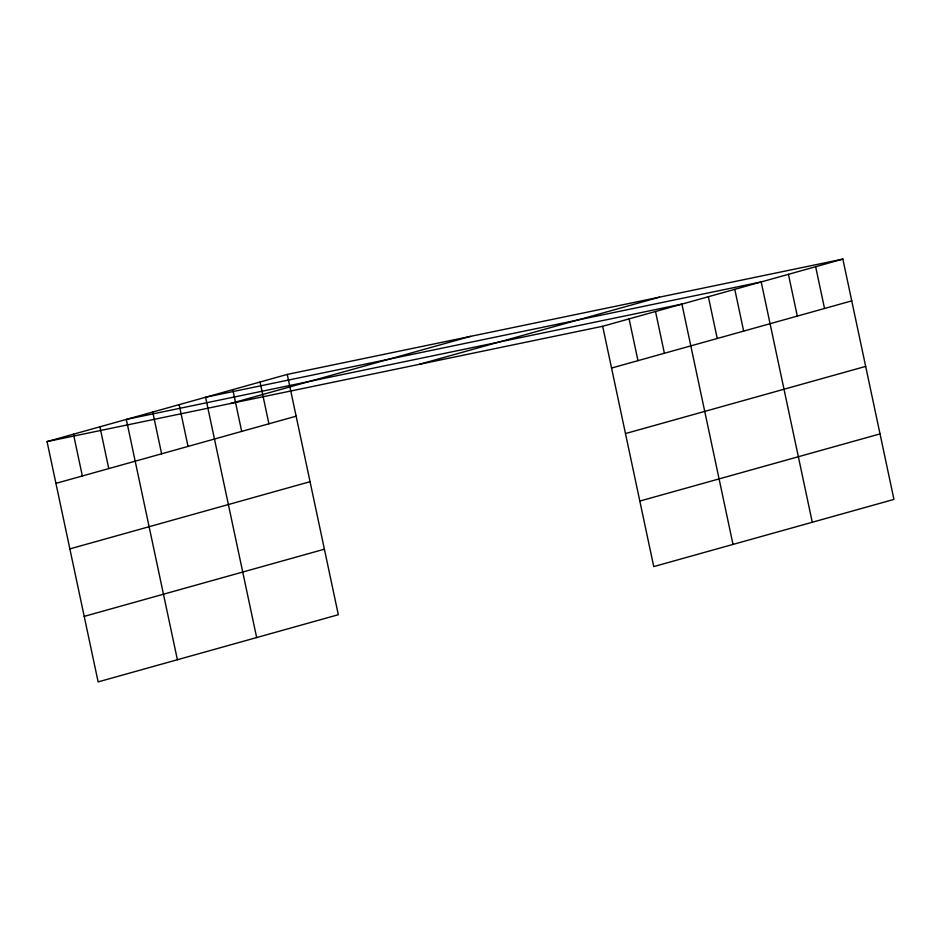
<?xml version="1.0" encoding="UTF-8"?>
<svg xmlns="http://www.w3.org/2000/svg" width="941" height="941" viewBox="0 0 941 941"><rect width="100%" height="100%" fill="white"/><g stroke="black" fill="none" stroke-linecap="round" stroke-linejoin="round"><path stroke-width="1.41" d="M287.252 374.412L338.325 614.72L98.135 681.896L47.05 441.588L287.252 374.412L842.865 259.104L893.95 499.412L653.748 566.588L602.675 326.28L842.865 259.104M230.404 403.536L470.606 336.36M419.31 364.332L659.512 297.156M55.931 483.368L296.133 416.181M611.544 368.049L851.746 300.873M69.857 548.885L310.06 481.698M625.471 433.566L865.673 366.39M84.208 616.379L324.41 549.203M639.821 501.071L880.023 433.895M47.05 441.588L602.675 326.28M815.647 266.715L824.528 308.483M788.429 274.325L797.309 316.094M812.283 522.255L761.198 281.935L205.585 397.255L256.658 637.563M734.78 289.334L743.661 331.103M708.361 296.721L717.242 338.489M733.015 544.416L681.931 304.108L126.317 419.415L177.39 659.735M655.512 311.495L664.393 353.275M629.094 318.893L637.974 360.662M260.034 382.022L268.903 423.803M232.803 389.633L241.684 431.413M179.155 404.642L188.035 446.41M152.736 412.029L161.617 453.809M99.899 426.814L108.768 468.583M73.469 434.201L82.349 475.97"/></g></svg>
